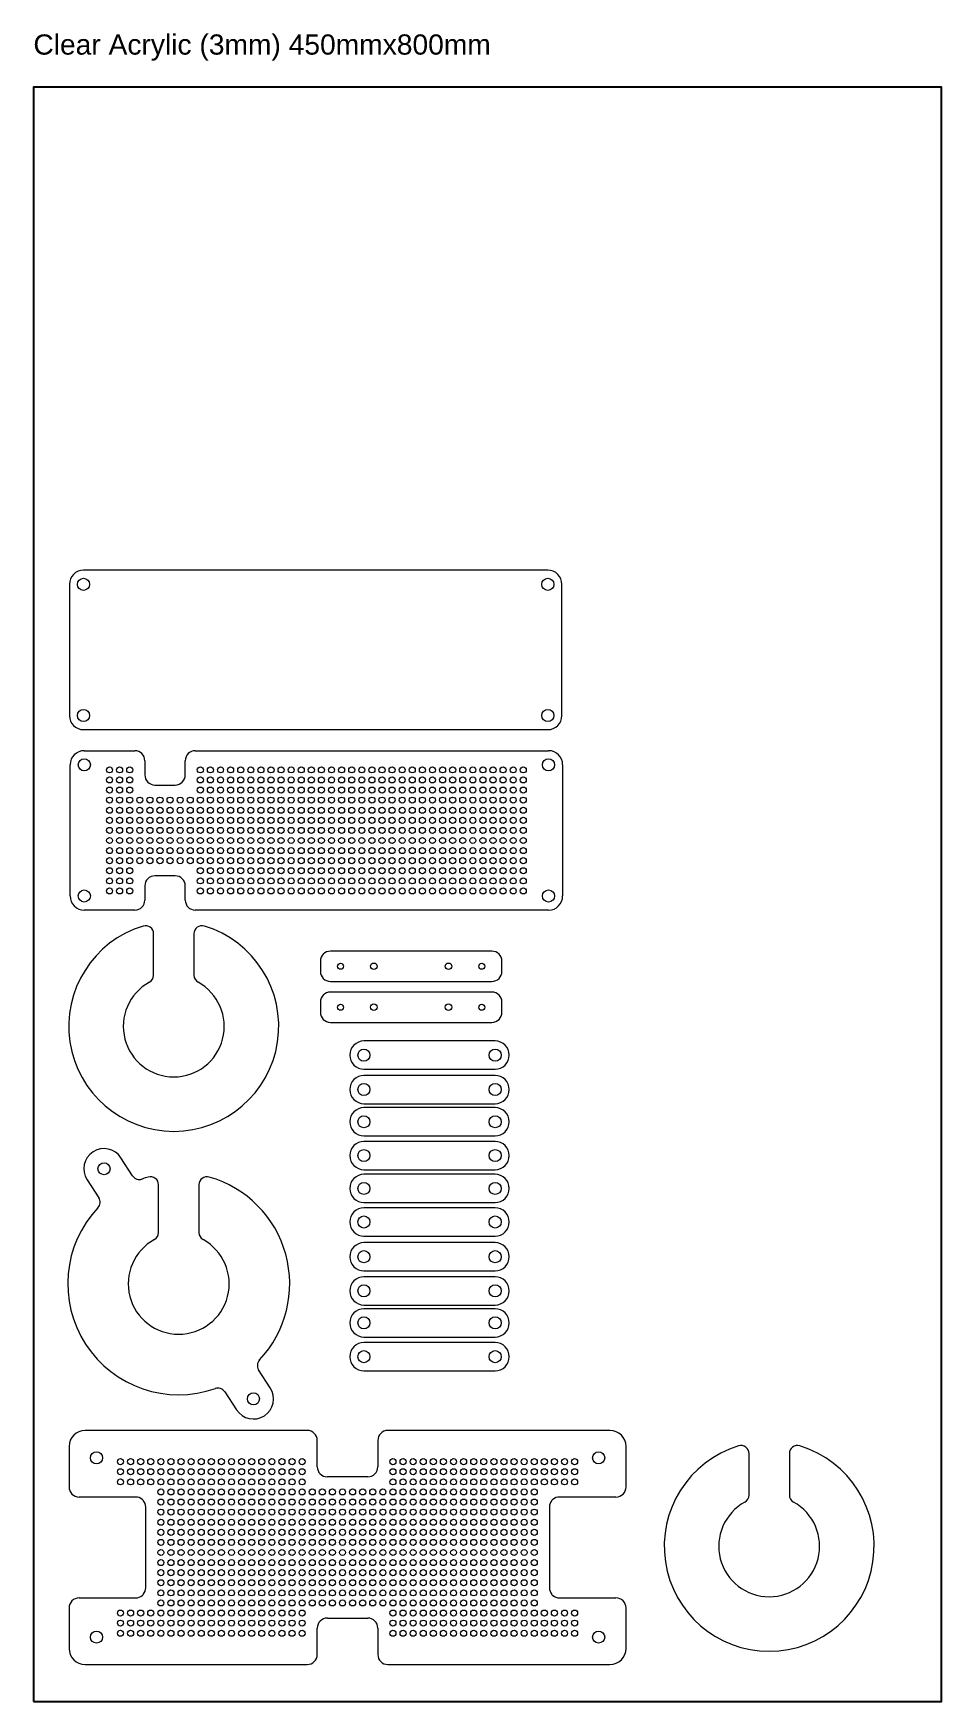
# Model space of a CAD drawing. Header units: millimetres. Extents: x 1 to 451, y 0 to 827.
import ezdxf

# ---------------------------------------------------------------- set-up
doc = ezdxf.new("R2010")
doc.units = ezdxf.units.MM
doc.layers.add('CUT', color=10, linetype='Continuous')
doc.layers.add('FRAME BORDER', color=3, linetype='Continuous')
doc.styles.get("Standard").update_dxf_attribs({"font": 'arial.ttf'})

msp = doc.modelspace()

# ---------------------------------------------------------------- linework, layer by layer
at = {"layer": 'CUT', "linetype": 'Continuous', "lineweight": 15}
for p, q in [((18.56, 554.06), (18.56, 489.06)), ((255.56, 561.06), (25.56, 561.06)), ((262.56, 489.06), (262.56, 554.06)), ((25.56, 482.06), (255.56, 482.06)), ((25.93, 471.63), (50.93, 471.63)), ((80.93, 471.63), (255.93, 471.63)), ((18.93, 399.63), (18.93, 464.63)), ((55.93, 466.63), (55.93, 459.63)), ((75.93, 459.63), (75.93, 466.63)), ((262.93, 464.63), (262.93, 399.63)), ((60.93, 454.63), (70.93, 454.63)), ((70.93, 409.63), (60.93, 409.63)), ((55.93, 404.63), (55.93, 397.63)), ((75.93, 397.63), (75.93, 404.63)), ((50.93, 392.63), (25.93, 392.63)), ((255.93, 392.63), (80.93, 392.63)), ((60.26, 360.39), (60.26, 380.91)), ((80.26, 380.91), (80.26, 360.39)), ((227.88, 372.31), (147.88, 372.31)), ((142.88, 367.31), (142.88, 362.31)), ((232.88, 362.31), (232.88, 367.31)), ((147.88, 357.31), (227.88, 357.31)), ((227.88, 352.02), (147.88, 352.02)), ((142.88, 347.02), (142.88, 342.02)), ((232.88, 342.02), (232.88, 347.02)), ((147.88, 337.02), (227.88, 337.02)), ((229.48, 327.8), (164.48, 327.8)), ((164.48, 313.8), (229.48, 313.8)), ((229.48, 310.72), (164.48, 310.72)), ((164.48, 296.72), (229.48, 296.72)), ((229.48, 294.78), (164.48, 294.78)), ((164.48, 280.78), (229.48, 280.78)), ((229.48, 277.99), (164.48, 277.99)), ((49.89, 261), (44.1, 269.93)), ((27.32, 259.04), (33.12, 250.11)), ((62.71, 232.88), (62.71, 256.52)), ((82.71, 256.52), (82.71, 232.88)), ((164.48, 263.99), (229.48, 263.99)), ((229.48, 261.74), (164.48, 261.74)), ((164.48, 247.74), (229.48, 247.74)), ((229.48, 245.1), (164.48, 245.1)), ((164.48, 231.1), (229.48, 231.1)), ((229.48, 227.89), (164.48, 227.89)), ((164.48, 213.89), (229.48, 213.89)), ((229.48, 210.96), (164.48, 210.96)), ((164.48, 196.96), (229.48, 196.96)), ((229.48, 195.11), (164.48, 195.11)), ((164.48, 181.11), (229.48, 181.11)), ((229.48, 178.36), (164.48, 178.36)), ((118.1, 155.93), (112.3, 164.85)), ((164.48, 164.36), (229.48, 164.36)), ((95.53, 153.96), (101.32, 145.04)), ((136.36, 134.83), (26.36, 134.83)), ((286.36, 134.83), (176.36, 134.83)), ((18.36, 126.83), (18.36, 106.83)), ((141.36, 116.83), (141.36, 129.83)), ((171.36, 129.83), (171.36, 116.83)), ((294.36, 106.83), (294.36, 126.83)), ((355.26, 102.82), (355.26, 123.33)), ((375.26, 123.33), (375.26, 102.82)), ((166.36, 111.83), (146.36, 111.83)), ((51.36, 101.83), (23.36, 101.83)), ((289.36, 101.83), (261.36, 101.83)), ((56.36, 56.83), (56.36, 96.83)), ((256.36, 96.83), (256.36, 56.83)), ((23.36, 51.83), (51.36, 51.83)), ((261.36, 51.83), (289.36, 51.83)), ((18.36, 46.83), (18.36, 26.83)), ((146.36, 41.83), (166.36, 41.83)), ((294.36, 26.83), (294.36, 46.83)), ((141.36, 23.83), (141.36, 36.83)), ((171.36, 36.83), (171.36, 23.83)), ((26.36, 18.83), (136.36, 18.83)), ((176.36, 18.83), (286.36, 18.83))]:
    msp.add_line(p, q, dxfattribs=at)
for centre, radius in [((25.56, 554.06), 3), ((255.56, 554.06), 3), ((25.56, 489.06), 3), ((255.56, 489.06), 3), ((25.93, 464.63), 3), ((38.43, 462.13), 1.5), ((43.43, 462.13), 1.5), ((48.43, 462.13), 1.5), ((83.43, 462.13), 1.5), ((88.43, 462.13), 1.5), ((93.43, 462.13), 1.5), ((98.43, 462.13), 1.5), ((103.43, 462.13), 1.5), ((108.43, 462.13), 1.5), ((113.43, 462.13), 1.5), ((118.43, 462.13), 1.5), ((123.43, 462.13), 1.5), ((128.43, 462.13), 1.5), ((133.43, 462.13), 1.5), ((138.43, 462.13), 1.5), ((143.43, 462.13), 1.5), ((148.43, 462.13), 1.5), ((153.43, 462.13), 1.5), ((158.43, 462.13), 1.5), ((163.43, 462.13), 1.5), ((168.43, 462.13), 1.5), ((173.43, 462.13), 1.5), ((178.43, 462.13), 1.5), ((183.43, 462.13), 1.5), ((188.43, 462.13), 1.5), ((193.43, 462.13), 1.5), ((198.43, 462.13), 1.5), ((203.43, 462.13), 1.5), ((208.43, 462.13), 1.5), ((213.43, 462.13), 1.5), ((218.43, 462.13), 1.5), ((223.43, 462.13), 1.5), ((228.43, 462.13), 1.5), ((233.43, 462.13), 1.5), ((238.43, 462.13), 1.5), ((243.43, 462.13), 1.5), ((255.93, 464.63), 3), ((38.43, 457.13), 1.5), ((43.43, 457.13), 1.5), ((48.43, 457.13), 1.5), ((83.43, 457.13), 1.5), ((88.43, 457.13), 1.5), ((93.43, 457.13), 1.5), ((98.43, 457.13), 1.5), ((103.43, 457.13), 1.5), ((108.43, 457.13), 1.5), ((113.43, 457.13), 1.5), ((118.43, 457.13), 1.5), ((123.43, 457.13), 1.5), ((128.43, 457.13), 1.5), ((133.43, 457.13), 1.5), ((138.43, 457.13), 1.5), ((143.43, 457.13), 1.5), ((148.43, 457.13), 1.5), ((153.43, 457.13), 1.5), ((158.43, 457.13), 1.5), ((163.43, 457.13), 1.5), ((168.43, 457.13), 1.5), ((173.43, 457.13), 1.5), ((178.43, 457.13), 1.5), ((183.43, 457.13), 1.5), ((188.43, 457.13), 1.5), ((193.43, 457.13), 1.5), ((198.43, 457.13), 1.5), ((203.43, 457.13), 1.5), ((208.43, 457.13), 1.5), ((213.43, 457.13), 1.5), ((218.43, 457.13), 1.5), ((223.43, 457.13), 1.5), ((228.43, 457.13), 1.5), ((233.43, 457.13), 1.5), ((238.43, 457.13), 1.5), ((243.43, 457.13), 1.5), ((38.43, 452.13), 1.5), ((38.43, 447.13), 1.5), ((43.43, 452.13), 1.5), ((43.43, 447.13), 1.5), ((48.43, 452.13), 1.5), ((48.43, 447.13), 1.5), ((53.43, 447.13), 1.5), ((58.43, 447.13), 1.5), ((63.43, 447.13), 1.5), ((68.43, 447.13), 1.5), ((73.43, 447.13), 1.5), ((78.43, 447.13), 1.5), ((83.43, 452.13), 1.5), ((83.43, 447.13), 1.5), ((88.43, 452.13), 1.5), ((88.43, 447.13), 1.5), ((93.43, 452.13), 1.5), ((93.43, 447.13), 1.5), ((98.43, 452.13), 1.5), ((98.43, 447.13), 1.5), ((103.43, 452.13), 1.5), ((103.43, 447.13), 1.5), ((108.43, 452.13), 1.5), ((108.43, 447.13), 1.5), ((113.43, 452.13), 1.5), ((113.43, 447.13), 1.5), ((118.43, 452.13), 1.5), ((118.43, 447.13), 1.5), ((123.43, 452.13), 1.5), ((123.43, 447.13), 1.5), ((128.43, 452.13), 1.5), ((128.43, 447.13), 1.5), ((133.43, 452.13), 1.5), ((133.43, 447.13), 1.5), ((138.43, 452.13), 1.5), ((138.43, 447.13), 1.5), ((143.43, 452.13), 1.5), ((143.43, 447.13), 1.5), ((148.43, 452.13), 1.5), ((148.43, 447.13), 1.5), ((153.43, 452.13), 1.5), ((153.43, 447.13), 1.5), ((158.43, 452.13), 1.5), ((158.43, 447.13), 1.5), ((163.43, 452.13), 1.5), ((163.43, 447.13), 1.5), ((168.43, 452.13), 1.5), ((168.43, 447.13), 1.5), ((173.43, 452.13), 1.5), ((173.43, 447.13), 1.5), ((178.43, 452.13), 1.5), ((178.43, 447.13), 1.5), ((183.43, 452.13), 1.5), ((183.43, 447.13), 1.5), ((188.43, 452.13), 1.5), ((188.43, 447.13), 1.5), ((193.43, 452.13), 1.5), ((193.43, 447.13), 1.5), ((198.43, 452.13), 1.5), ((198.43, 447.13), 1.5), ((203.43, 452.13), 1.5), ((203.43, 447.13), 1.5), ((208.43, 452.13), 1.5), ((208.43, 447.13), 1.5), ((213.43, 452.13), 1.5), ((213.43, 447.13), 1.5), ((218.43, 452.13), 1.5), ((218.43, 447.13), 1.5), ((223.43, 452.13), 1.5), ((223.43, 447.13), 1.5), ((228.43, 452.13), 1.5), ((228.43, 447.13), 1.5), ((233.43, 452.13), 1.5), ((233.43, 447.13), 1.5), ((238.43, 452.13), 1.5), ((238.43, 447.13), 1.5), ((243.43, 452.13), 1.5), ((243.43, 447.13), 1.5), ((38.43, 442.13), 1.5), ((38.43, 437.13), 1.5), ((43.43, 442.13), 1.5), ((43.43, 437.13), 1.5), ((48.43, 442.13), 1.5), ((48.43, 437.13), 1.5), ((53.43, 442.13), 1.5), ((53.43, 437.13), 1.5), ((58.43, 442.13), 1.5), ((58.43, 437.13), 1.5), ((63.43, 442.13), 1.5), ((63.43, 437.13), 1.5), ((68.43, 442.13), 1.5), ((68.43, 437.13), 1.5), ((73.43, 442.13), 1.5), ((73.43, 437.13), 1.5), ((78.43, 442.13), 1.5), ((78.43, 437.13), 1.5), ((83.43, 442.13), 1.5), ((83.43, 437.13), 1.5), ((88.43, 442.13), 1.5), ((88.43, 437.13), 1.5), ((93.43, 442.13), 1.5), ((93.43, 437.13), 1.5), ((98.43, 442.13), 1.5), ((98.43, 437.13), 1.5), ((103.43, 442.13), 1.5), ((103.43, 437.13), 1.5), ((108.43, 442.13), 1.5), ((108.43, 437.13), 1.5), ((113.43, 442.13), 1.5), ((113.43, 437.13), 1.5), ((118.43, 442.13), 1.5), ((118.43, 437.13), 1.5), ((123.43, 442.13), 1.5), ((123.43, 437.13), 1.5), ((128.43, 442.13), 1.5), ((128.43, 437.13), 1.5), ((133.43, 442.13), 1.5), ((133.43, 437.13), 1.5), ((138.43, 442.13), 1.5), ((138.43, 437.13), 1.5), ((143.43, 442.13), 1.5), ((143.43, 437.13), 1.5), ((148.43, 442.13), 1.5), ((148.43, 437.13), 1.5), ((153.43, 442.13), 1.5), ((153.43, 437.13), 1.5), ((158.43, 442.13), 1.5), ((158.43, 437.13), 1.5), ((163.43, 442.13), 1.5), ((163.43, 437.13), 1.5), ((168.43, 442.13), 1.5), ((168.43, 437.13), 1.5), ((173.43, 442.13), 1.5), ((173.43, 437.13), 1.5), ((178.43, 442.13), 1.5), ((178.43, 437.13), 1.5), ((183.43, 442.13), 1.5), ((183.43, 437.13), 1.5), ((188.43, 442.13), 1.5), ((188.43, 437.13), 1.5), ((193.43, 442.13), 1.5), ((193.43, 437.13), 1.5), ((198.43, 442.13), 1.5), ((198.43, 437.13), 1.5), ((203.43, 442.13), 1.5), ((203.43, 437.13), 1.5), ((208.43, 442.13), 1.5), ((208.43, 437.13), 1.5), ((213.43, 442.13), 1.5), ((213.43, 437.13), 1.5), ((218.43, 442.13), 1.5), ((218.43, 437.13), 1.5), ((223.43, 442.13), 1.5), ((223.43, 437.13), 1.5), ((228.43, 442.13), 1.5), ((228.43, 437.13), 1.5), ((233.43, 442.13), 1.5), ((233.43, 437.13), 1.5), ((238.43, 442.13), 1.5), ((238.43, 437.13), 1.5), ((243.43, 442.13), 1.5), ((243.43, 437.13), 1.5), ((38.43, 432.13), 1.5), ((43.43, 432.13), 1.5), ((48.43, 432.13), 1.5), ((53.43, 432.13), 1.5), ((58.43, 432.13), 1.5), ((63.43, 432.13), 1.5), ((68.43, 432.13), 1.5), ((73.43, 432.13), 1.5), ((78.43, 432.13), 1.5), ((83.43, 432.13), 1.5), ((88.43, 432.13), 1.5), ((93.43, 432.13), 1.5), ((98.43, 432.13), 1.5), ((103.43, 432.13), 1.5), ((108.43, 432.13), 1.5), ((113.43, 432.13), 1.5), ((118.43, 432.13), 1.5), ((123.43, 432.13), 1.5), ((128.43, 432.13), 1.5), ((133.43, 432.13), 1.5), ((138.43, 432.13), 1.5), ((143.43, 432.13), 1.5), ((148.43, 432.13), 1.5), ((153.43, 432.13), 1.5), ((158.43, 432.13), 1.5), ((163.43, 432.13), 1.5), ((168.43, 432.13), 1.5), ((173.43, 432.13), 1.5), ((178.43, 432.13), 1.5), ((183.43, 432.13), 1.5), ((188.43, 432.13), 1.5), ((193.43, 432.13), 1.5), ((198.43, 432.13), 1.5), ((203.43, 432.13), 1.5), ((208.43, 432.13), 1.5), ((213.43, 432.13), 1.5), ((218.43, 432.13), 1.5), ((223.43, 432.13), 1.5), ((228.43, 432.13), 1.5), ((233.43, 432.13), 1.5), ((238.43, 432.13), 1.5), ((243.43, 432.13), 1.5), ((38.43, 427.13), 1.5), ((38.43, 422.13), 1.5), ((43.43, 427.13), 1.5), ((43.43, 422.13), 1.5), ((48.43, 427.13), 1.5), ((48.43, 422.13), 1.5), ((53.43, 427.13), 1.5), ((53.43, 422.13), 1.5), ((58.43, 427.13), 1.5), ((58.43, 422.13), 1.5), ((63.43, 427.13), 1.5), ((63.43, 422.13), 1.5), ((68.43, 427.13), 1.5), ((68.43, 422.13), 1.5), ((73.43, 427.13), 1.5), ((73.43, 422.13), 1.5), ((78.43, 427.13), 1.5), ((78.43, 422.13), 1.5), ((83.43, 427.13), 1.5), ((83.43, 422.13), 1.5), ((88.43, 427.13), 1.5), ((88.43, 422.13), 1.5), ((93.43, 427.13), 1.5), ((93.43, 422.13), 1.5), ((98.43, 427.13), 1.5), ((98.43, 422.13), 1.5), ((103.43, 427.13), 1.5), ((103.43, 422.13), 1.5), ((108.43, 427.13), 1.5), ((108.43, 422.13), 1.5), ((113.43, 427.13), 1.5), ((113.43, 422.13), 1.5), ((118.43, 427.13), 1.5), ((118.43, 422.13), 1.5), ((123.43, 427.13), 1.5), ((123.43, 422.13), 1.5), ((128.43, 427.13), 1.5), ((128.43, 422.13), 1.5), ((133.43, 427.13), 1.5), ((133.43, 422.13), 1.5), ((138.43, 427.13), 1.5), ((138.43, 422.13), 1.5), ((143.43, 427.13), 1.5), ((143.43, 422.13), 1.5), ((148.43, 427.13), 1.5), ((148.43, 422.13), 1.5), ((153.43, 427.13), 1.5), ((153.43, 422.13), 1.5), ((158.43, 427.13), 1.5), ((158.43, 422.13), 1.5), ((163.43, 427.13), 1.5), ((163.43, 422.13), 1.5), ((168.43, 427.13), 1.5), ((168.43, 422.13), 1.5), ((173.43, 427.13), 1.5), ((173.43, 422.13), 1.5), ((178.43, 427.13), 1.5), ((178.43, 422.13), 1.5), ((183.43, 427.13), 1.5), ((183.43, 422.13), 1.5), ((188.43, 427.13), 1.5), ((188.43, 422.13), 1.5), ((193.43, 427.13), 1.5), ((193.43, 422.13), 1.5), ((198.43, 427.13), 1.5), ((198.43, 422.13), 1.5), ((203.43, 427.13), 1.5), ((203.43, 422.13), 1.5), ((208.43, 427.13), 1.5), ((208.43, 422.13), 1.5), ((213.43, 427.13), 1.5), ((213.43, 422.13), 1.5), ((218.43, 427.13), 1.5), ((218.43, 422.13), 1.5), ((223.43, 427.13), 1.5), ((223.43, 422.13), 1.5), ((228.43, 427.13), 1.5), ((228.43, 422.13), 1.5), ((233.43, 427.13), 1.5), ((233.43, 422.13), 1.5), ((238.43, 427.13), 1.5), ((238.43, 422.13), 1.5), ((243.43, 427.13), 1.5), ((243.43, 422.13), 1.5), ((38.43, 417.13), 1.5), ((38.43, 412.13), 1.5), ((43.43, 417.13), 1.5), ((43.43, 412.13), 1.5), ((48.43, 417.13), 1.5), ((48.43, 412.13), 1.5), ((53.43, 417.13), 1.5), ((58.43, 417.13), 1.5), ((63.43, 417.13), 1.5), ((68.43, 417.13), 1.5), ((73.43, 417.13), 1.5), ((78.43, 417.13), 1.5), ((83.43, 417.13), 1.5), ((83.43, 412.13), 1.5), ((88.43, 417.13), 1.5), ((88.43, 412.13), 1.5), ((93.43, 417.13), 1.5), ((93.43, 412.13), 1.5), ((98.43, 417.13), 1.5), ((98.43, 412.13), 1.5), ((103.43, 417.13), 1.5), ((103.43, 412.13), 1.5), ((108.43, 417.13), 1.5), ((108.43, 412.13), 1.5), ((113.43, 417.13), 1.5), ((113.43, 412.13), 1.5), ((118.43, 417.13), 1.5), ((118.43, 412.13), 1.5), ((123.43, 417.13), 1.5), ((123.43, 412.13), 1.5), ((128.43, 417.13), 1.5), ((128.43, 412.13), 1.5), ((133.43, 417.13), 1.5), ((133.43, 412.13), 1.5), ((138.43, 417.13), 1.5), ((138.43, 412.13), 1.5), ((143.43, 417.13), 1.5), ((143.43, 412.13), 1.5), ((148.43, 417.13), 1.5), ((148.43, 412.13), 1.5), ((153.43, 417.13), 1.5), ((153.43, 412.13), 1.5), ((158.43, 417.13), 1.5), ((158.43, 412.13), 1.5), ((163.43, 417.13), 1.5), ((163.43, 412.13), 1.5), ((168.43, 417.13), 1.5), ((168.43, 412.13), 1.5), ((173.43, 417.13), 1.5), ((173.43, 412.13), 1.5), ((178.43, 417.13), 1.5), ((178.43, 412.13), 1.5), ((183.43, 417.13), 1.5), ((183.43, 412.13), 1.5), ((188.43, 417.13), 1.5), ((188.43, 412.13), 1.5), ((193.43, 417.13), 1.5), ((193.43, 412.13), 1.5), ((198.43, 417.13), 1.5), ((198.43, 412.13), 1.5), ((203.43, 417.13), 1.5), ((203.43, 412.13), 1.5), ((208.43, 417.13), 1.5), ((208.43, 412.13), 1.5), ((213.43, 417.13), 1.5), ((213.43, 412.13), 1.5), ((218.43, 417.13), 1.5), ((218.43, 412.13), 1.5), ((223.43, 417.13), 1.5), ((223.43, 412.13), 1.5), ((228.43, 417.13), 1.5), ((228.43, 412.13), 1.5), ((233.43, 417.13), 1.5), ((233.43, 412.13), 1.5), ((238.43, 417.13), 1.5), ((238.43, 412.13), 1.5), ((243.43, 417.13), 1.5), ((243.43, 412.13), 1.5), ((38.43, 407.13), 1.5), ((43.43, 407.13), 1.5), ((48.43, 407.13), 1.5), ((83.43, 407.13), 1.5), ((88.43, 407.13), 1.5), ((93.43, 407.13), 1.5), ((98.43, 407.13), 1.5), ((103.43, 407.13), 1.5), ((108.43, 407.13), 1.5), ((113.43, 407.13), 1.5), ((118.43, 407.13), 1.5), ((123.43, 407.13), 1.5), ((128.43, 407.13), 1.5), ((133.43, 407.13), 1.5), ((138.43, 407.13), 1.5), ((143.43, 407.13), 1.5), ((148.43, 407.13), 1.5), ((153.43, 407.13), 1.5), ((158.43, 407.13), 1.5), ((163.43, 407.13), 1.5), ((168.43, 407.13), 1.5), ((173.43, 407.13), 1.5), ((178.43, 407.13), 1.5), ((183.43, 407.13), 1.5), ((188.43, 407.13), 1.5), ((193.43, 407.13), 1.5), ((198.43, 407.13), 1.5), ((203.43, 407.13), 1.5), ((208.43, 407.13), 1.5), ((213.43, 407.13), 1.5), ((218.43, 407.13), 1.5), ((223.43, 407.13), 1.5), ((228.43, 407.13), 1.5), ((233.43, 407.13), 1.5), ((238.43, 407.13), 1.5), ((243.43, 407.13), 1.5), ((25.93, 399.63), 3), ((38.43, 402.13), 1.5), ((43.43, 402.13), 1.5), ((48.43, 402.13), 1.5), ((83.43, 402.13), 1.5), ((88.43, 402.13), 1.5), ((93.43, 402.13), 1.5), ((98.43, 402.13), 1.5), ((103.43, 402.13), 1.5), ((108.43, 402.13), 1.5), ((113.43, 402.13), 1.5), ((118.43, 402.13), 1.5), ((123.43, 402.13), 1.5), ((128.43, 402.13), 1.5), ((133.43, 402.13), 1.5), ((138.43, 402.13), 1.5), ((143.43, 402.13), 1.5), ((148.43, 402.13), 1.5), ((153.43, 402.13), 1.5), ((158.43, 402.13), 1.5), ((163.43, 402.13), 1.5), ((168.43, 402.13), 1.5), ((173.43, 402.13), 1.5), ((178.43, 402.13), 1.5), ((183.43, 402.13), 1.5), ((188.43, 402.13), 1.5), ((193.43, 402.13), 1.5), ((198.43, 402.13), 1.5), ((203.43, 402.13), 1.5), ((208.43, 402.13), 1.5), ((213.43, 402.13), 1.5), ((218.43, 402.13), 1.5), ((223.43, 402.13), 1.5), ((228.43, 402.13), 1.5), ((233.43, 402.13), 1.5), ((238.43, 402.13), 1.5), ((243.43, 402.13), 1.5), ((255.93, 399.63), 3), ((152.88, 364.81), 1.5), ((169.38, 364.81), 1.6), ((206.38, 364.81), 1.6), ((222.88, 364.81), 1.5), ((152.88, 344.52), 1.5), ((169.38, 344.52), 1.6), ((206.38, 344.52), 1.6), ((222.88, 344.52), 1.5), ((164.48, 320.8), 3), ((229.48, 320.8), 3), ((164.48, 303.72), 3), ((229.48, 303.72), 3), ((164.48, 287.78), 3), ((229.48, 287.78), 3), ((164.48, 270.99), 3), ((229.48, 270.99), 3), ((35.71, 264.48), 3), ((164.48, 254.74), 3), ((229.48, 254.74), 3), ((164.48, 238.1), 3), ((229.48, 238.1), 3), ((164.48, 220.89), 3), ((229.48, 220.89), 3), ((164.48, 203.96), 3), ((229.48, 203.96), 3), ((164.48, 188.11), 3), ((229.48, 188.11), 3), ((164.48, 171.36), 3), ((229.48, 171.36), 3), ((109.71, 150.48), 3), ((31.96, 121.23), 3), ((280.76, 121.23), 3), ((43.86, 119.33), 1.5), ((43.86, 114.33), 1.5), ((48.86, 119.33), 1.5), ((48.86, 114.33), 1.5), ((53.86, 119.33), 1.5), ((53.86, 114.33), 1.5), ((58.86, 119.33), 1.5), ((58.86, 114.33), 1.5), ((63.86, 119.33), 1.5), ((63.86, 114.33), 1.5), ((68.86, 119.33), 1.5), ((68.86, 114.33), 1.5), ((73.86, 119.33), 1.5), ((73.86, 114.33), 1.5), ((78.86, 119.33), 1.5), ((78.86, 114.33), 1.5), ((83.86, 119.33), 1.5), ((83.86, 114.33), 1.5), ((88.86, 119.33), 1.5), ((88.86, 114.33), 1.5), ((93.86, 119.33), 1.5), ((93.86, 114.33), 1.5), ((98.86, 119.33), 1.5), ((98.86, 114.33), 1.5), ((103.86, 119.33), 1.5), ((103.86, 114.33), 1.5), ((108.86, 119.33), 1.5), ((108.86, 114.33), 1.5), ((113.86, 119.33), 1.5), ((113.86, 114.33), 1.5), ((118.86, 119.33), 1.5), ((118.86, 114.33), 1.5), ((123.86, 119.33), 1.5), ((123.86, 114.33), 1.5), ((128.86, 119.33), 1.5), ((128.86, 114.33), 1.5), ((133.86, 119.33), 1.5), ((133.86, 114.33), 1.5), ((178.86, 119.33), 1.5), ((178.86, 114.33), 1.5), ((183.86, 119.33), 1.5), ((183.86, 114.33), 1.5), ((188.86, 119.33), 1.5), ((188.86, 114.33), 1.5), ((193.86, 119.33), 1.5), ((193.86, 114.33), 1.5), ((198.86, 119.33), 1.5), ((198.86, 114.33), 1.5), ((203.86, 119.33), 1.5), ((203.86, 114.33), 1.5), ((208.86, 119.33), 1.5), ((208.86, 114.33), 1.5), ((213.86, 119.33), 1.5), ((213.86, 114.33), 1.5), ((218.86, 119.33), 1.5), ((218.86, 114.33), 1.5), ((223.86, 119.33), 1.5), ((223.86, 114.33), 1.5), ((228.86, 119.33), 1.5), ((228.86, 114.33), 1.5), ((233.86, 119.33), 1.5), ((233.86, 114.33), 1.5), ((238.86, 119.33), 1.5), ((238.86, 114.33), 1.5), ((243.86, 119.33), 1.5), ((243.86, 114.33), 1.5), ((248.86, 119.33), 1.5), ((248.86, 114.33), 1.5), ((253.86, 119.33), 1.5), ((253.86, 114.33), 1.5), ((258.86, 119.33), 1.5), ((258.86, 114.33), 1.5), ((263.86, 119.33), 1.5), ((263.86, 114.33), 1.5), ((268.86, 119.33), 1.5), ((268.86, 114.33), 1.5), ((43.86, 109.33), 1.5), ((48.86, 109.33), 1.5), ((53.86, 109.33), 1.5), ((58.86, 109.33), 1.5), ((63.86, 109.33), 1.5), ((68.86, 109.33), 1.5), ((73.86, 109.33), 1.5), ((78.86, 109.33), 1.5), ((83.86, 109.33), 1.5), ((88.86, 109.33), 1.5), ((93.86, 109.33), 1.5), ((98.86, 109.33), 1.5), ((103.86, 109.33), 1.5), ((108.86, 109.33), 1.5), ((113.86, 109.33), 1.5), ((118.86, 109.33), 1.5), ((123.86, 109.33), 1.5), ((128.86, 109.33), 1.5), ((133.86, 109.33), 1.5), ((178.86, 109.33), 1.5), ((183.86, 109.33), 1.5), ((188.86, 109.33), 1.5), ((193.86, 109.33), 1.5), ((198.86, 109.33), 1.5), ((203.86, 109.33), 1.5), ((208.86, 109.33), 1.5), ((213.86, 109.33), 1.5), ((218.86, 109.33), 1.5), ((223.86, 109.33), 1.5), ((228.86, 109.33), 1.5), ((233.86, 109.33), 1.5), ((238.86, 109.33), 1.5), ((243.86, 109.33), 1.5), ((248.86, 109.33), 1.5), ((253.86, 109.33), 1.5), ((258.86, 109.33), 1.5), ((263.86, 109.33), 1.5), ((268.86, 109.33), 1.5), ((63.86, 104.33), 1.5), ((63.86, 99.33), 1.5), ((68.86, 104.33), 1.5), ((68.86, 99.33), 1.5), ((73.86, 104.33), 1.5), ((73.86, 99.33), 1.5), ((78.86, 104.33), 1.5), ((78.86, 99.33), 1.5), ((83.86, 104.33), 1.5), ((83.86, 99.33), 1.5), ((88.86, 104.33), 1.5), ((88.86, 99.33), 1.5), ((93.86, 104.33), 1.5), ((93.86, 99.33), 1.5), ((98.86, 104.33), 1.5), ((98.86, 99.33), 1.5), ((103.86, 104.33), 1.5), ((103.86, 99.33), 1.5), ((108.86, 104.33), 1.5), ((108.86, 99.33), 1.5), ((113.86, 104.33), 1.5), ((113.86, 99.33), 1.5), ((118.86, 104.33), 1.5), ((118.86, 99.33), 1.5), ((123.86, 104.33), 1.5), ((123.86, 99.33), 1.5), ((128.86, 104.33), 1.5), ((128.86, 99.33), 1.5), ((133.86, 104.33), 1.5), ((133.86, 99.33), 1.5), ((138.86, 104.33), 1.5), ((138.86, 99.33), 1.5), ((143.86, 104.33), 1.5), ((143.86, 99.33), 1.5), ((148.86, 104.33), 1.5), ((148.86, 99.33), 1.5), ((153.86, 104.33), 1.5), ((153.86, 99.33), 1.5), ((158.86, 104.33), 1.5), ((158.86, 99.33), 1.5), ((163.86, 104.33), 1.5), ((163.86, 99.33), 1.5), ((168.86, 104.33), 1.5), ((168.86, 99.33), 1.5), ((173.86, 104.33), 1.5), ((173.86, 99.33), 1.5), ((178.86, 104.33), 1.5), ((178.86, 99.33), 1.5), ((183.86, 104.33), 1.5), ((183.86, 99.33), 1.5), ((188.86, 104.33), 1.5), ((188.86, 99.33), 1.5), ((193.86, 104.33), 1.5), ((193.86, 99.33), 1.5), ((198.86, 104.33), 1.5), ((198.86, 99.33), 1.5), ((203.86, 104.33), 1.5), ((203.86, 99.33), 1.5), ((208.86, 104.33), 1.5), ((208.86, 99.33), 1.5), ((213.86, 104.33), 1.5), ((213.86, 99.33), 1.5), ((218.86, 104.33), 1.5), ((218.86, 99.33), 1.5), ((223.86, 104.33), 1.5), ((223.86, 99.33), 1.5), ((228.86, 104.33), 1.5), ((228.86, 99.33), 1.5), ((233.86, 104.33), 1.5), ((233.86, 99.33), 1.5), ((238.86, 104.33), 1.5), ((238.86, 99.33), 1.5), ((243.86, 104.33), 1.5), ((243.86, 99.33), 1.5), ((248.86, 104.33), 1.5), ((248.86, 99.33), 1.5), ((63.86, 94.33), 1.5), ((68.86, 94.33), 1.5), ((73.86, 94.33), 1.5), ((78.86, 94.33), 1.5), ((83.86, 94.33), 1.5), ((88.86, 94.33), 1.5), ((93.86, 94.33), 1.5), ((98.86, 94.33), 1.5), ((103.86, 94.33), 1.5), ((108.86, 94.33), 1.5), ((113.86, 94.33), 1.5), ((118.86, 94.33), 1.5), ((123.86, 94.33), 1.5), ((128.86, 94.33), 1.5), ((133.86, 94.33), 1.5), ((138.86, 94.33), 1.5), ((143.86, 94.33), 1.5), ((148.86, 94.33), 1.5), ((153.86, 94.33), 1.5), ((158.86, 94.33), 1.5), ((163.86, 94.33), 1.5), ((168.86, 94.33), 1.5), ((173.86, 94.33), 1.5), ((178.86, 94.33), 1.5), ((183.86, 94.33), 1.5), ((188.86, 94.33), 1.5), ((193.86, 94.33), 1.5), ((198.86, 94.33), 1.5), ((203.86, 94.33), 1.5), ((208.86, 94.33), 1.5), ((213.86, 94.33), 1.5), ((218.86, 94.33), 1.5), ((223.86, 94.33), 1.5), ((228.86, 94.33), 1.5), ((233.86, 94.33), 1.5), ((238.86, 94.33), 1.5), ((243.86, 94.33), 1.5), ((248.86, 94.33), 1.5), ((63.86, 89.33), 1.5), ((63.86, 84.33), 1.5), ((68.86, 89.33), 1.5), ((68.86, 84.33), 1.5), ((73.86, 89.33), 1.5), ((73.86, 84.33), 1.5), ((78.86, 89.33), 1.5), ((78.86, 84.33), 1.5), ((83.86, 89.33), 1.5), ((83.86, 84.33), 1.5), ((88.86, 89.33), 1.5), ((88.86, 84.33), 1.5), ((93.86, 89.33), 1.5), ((93.86, 84.33), 1.5), ((98.86, 89.33), 1.5), ((98.86, 84.33), 1.5), ((103.86, 89.33), 1.5), ((103.86, 84.33), 1.5), ((108.86, 89.33), 1.5), ((108.86, 84.33), 1.5), ((113.86, 89.33), 1.5), ((113.86, 84.33), 1.5), ((118.86, 89.33), 1.5), ((118.86, 84.33), 1.5), ((123.86, 89.33), 1.5), ((123.86, 84.33), 1.5), ((128.86, 89.33), 1.5), ((128.86, 84.33), 1.5), ((133.86, 89.33), 1.5), ((133.86, 84.33), 1.5), ((138.86, 89.33), 1.5), ((138.86, 84.33), 1.5), ((143.86, 89.33), 1.5), ((143.86, 84.33), 1.5), ((148.86, 89.33), 1.5), ((148.86, 84.33), 1.5), ((153.86, 89.33), 1.5), ((153.86, 84.33), 1.5), ((158.86, 89.33), 1.5), ((158.86, 84.33), 1.5), ((163.86, 89.33), 1.5), ((163.86, 84.33), 1.5), ((168.86, 89.33), 1.5), ((168.86, 84.33), 1.5), ((173.86, 89.33), 1.5), ((173.86, 84.33), 1.5), ((178.86, 89.33), 1.5), ((178.86, 84.33), 1.5), ((183.86, 89.33), 1.5), ((183.86, 84.33), 1.5), ((188.86, 89.33), 1.5), ((188.86, 84.33), 1.5), ((193.86, 89.33), 1.5), ((193.86, 84.33), 1.5), ((198.86, 89.33), 1.5), ((198.86, 84.33), 1.5), ((203.86, 89.33), 1.5), ((203.86, 84.33), 1.5), ((208.86, 89.33), 1.5), ((208.86, 84.33), 1.5), ((213.86, 89.33), 1.5), ((213.86, 84.33), 1.5), ((218.86, 89.33), 1.5), ((218.86, 84.33), 1.5), ((223.86, 89.33), 1.5), ((223.86, 84.33), 1.5), ((228.86, 89.33), 1.5), ((228.86, 84.33), 1.5), ((233.86, 89.33), 1.5), ((233.86, 84.33), 1.5), ((238.86, 89.33), 1.5), ((238.86, 84.33), 1.5), ((243.86, 89.33), 1.5), ((243.86, 84.33), 1.5), ((248.86, 89.33), 1.5), ((248.86, 84.33), 1.5), ((63.86, 79.33), 1.5), ((63.86, 74.33), 1.5), ((68.86, 79.33), 1.5), ((68.86, 74.33), 1.5), ((73.86, 79.33), 1.5), ((73.86, 74.33), 1.5), ((78.86, 79.33), 1.5), ((78.86, 74.33), 1.5), ((83.86, 79.33), 1.5), ((83.86, 74.33), 1.5), ((88.86, 79.33), 1.5), ((88.86, 74.33), 1.5), ((93.86, 79.33), 1.5), ((93.86, 74.33), 1.5), ((98.86, 79.33), 1.5), ((98.86, 74.33), 1.5), ((103.86, 79.33), 1.5), ((103.86, 74.33), 1.5), ((108.86, 79.33), 1.5), ((108.86, 74.33), 1.5), ((113.86, 79.33), 1.5), ((113.86, 74.33), 1.5), ((118.86, 79.33), 1.5), ((118.86, 74.33), 1.5), ((123.86, 79.33), 1.5), ((123.86, 74.33), 1.5), ((128.86, 79.33), 1.5), ((128.86, 74.33), 1.5), ((133.86, 79.33), 1.5), ((133.86, 74.33), 1.5), ((138.86, 79.33), 1.5), ((138.86, 74.33), 1.5), ((143.86, 79.33), 1.5), ((143.86, 74.33), 1.5), ((148.86, 79.33), 1.5), ((148.86, 74.33), 1.5), ((153.86, 79.33), 1.5), ((153.86, 74.33), 1.5), ((158.86, 79.33), 1.5), ((158.86, 74.33), 1.5), ((163.86, 79.33), 1.5), ((163.86, 74.33), 1.5), ((168.86, 79.33), 1.5), ((168.86, 74.33), 1.5), ((173.86, 79.33), 1.5), ((173.86, 74.33), 1.5), ((178.86, 79.33), 1.5), ((178.86, 74.33), 1.5), ((183.86, 79.33), 1.5), ((183.86, 74.33), 1.5), ((188.86, 79.33), 1.5), ((188.86, 74.33), 1.5), ((193.86, 79.33), 1.5), ((193.86, 74.33), 1.5), ((198.86, 79.33), 1.5), ((198.86, 74.33), 1.5), ((203.86, 79.33), 1.5), ((203.86, 74.33), 1.5), ((208.86, 79.33), 1.5), ((208.86, 74.33), 1.5), ((213.86, 79.33), 1.5), ((213.86, 74.33), 1.5), ((218.86, 79.33), 1.5), ((218.86, 74.33), 1.5), ((223.86, 79.33), 1.5), ((223.86, 74.33), 1.5), ((228.86, 79.33), 1.5), ((228.86, 74.33), 1.5), ((233.86, 79.33), 1.5), ((233.86, 74.33), 1.5), ((238.86, 79.33), 1.5), ((238.86, 74.33), 1.5), ((243.86, 79.33), 1.5), ((243.86, 74.33), 1.5), ((248.86, 79.33), 1.5), ((248.86, 74.33), 1.5), ((63.86, 69.33), 1.5), ((68.86, 69.33), 1.5), ((73.86, 69.33), 1.5), ((78.86, 69.33), 1.5), ((83.86, 69.33), 1.5), ((88.86, 69.33), 1.5), ((93.86, 69.33), 1.5), ((98.86, 69.33), 1.5), ((103.86, 69.33), 1.5), ((108.86, 69.33), 1.5), ((113.86, 69.33), 1.5), ((118.86, 69.33), 1.5), ((123.86, 69.33), 1.5), ((128.86, 69.33), 1.5), ((133.86, 69.33), 1.5), ((138.86, 69.33), 1.5), ((143.86, 69.33), 1.5), ((148.86, 69.33), 1.5), ((153.86, 69.33), 1.5), ((158.86, 69.33), 1.5), ((163.86, 69.33), 1.5), ((168.86, 69.33), 1.5), ((173.86, 69.33), 1.5), ((178.86, 69.33), 1.5), ((183.86, 69.33), 1.5), ((188.86, 69.33), 1.5), ((193.86, 69.33), 1.5), ((198.86, 69.33), 1.5), ((203.86, 69.33), 1.5), ((208.86, 69.33), 1.5), ((213.86, 69.33), 1.5), ((218.86, 69.33), 1.5), ((223.86, 69.33), 1.5), ((228.86, 69.33), 1.5), ((233.86, 69.33), 1.5), ((238.86, 69.33), 1.5), ((243.86, 69.33), 1.5), ((248.86, 69.33), 1.5), ((63.86, 64.33), 1.5), ((63.86, 59.33), 1.5), ((68.86, 64.33), 1.5), ((68.86, 59.33), 1.5), ((73.86, 64.33), 1.5), ((73.86, 59.33), 1.5), ((78.86, 64.33), 1.5), ((78.86, 59.33), 1.5), ((83.86, 64.33), 1.5), ((83.86, 59.33), 1.5), ((88.86, 64.33), 1.5), ((88.86, 59.33), 1.5), ((93.86, 64.33), 1.5), ((93.86, 59.33), 1.5), ((98.86, 64.33), 1.5), ((98.86, 59.33), 1.5), ((103.86, 64.33), 1.5), ((103.86, 59.33), 1.5), ((108.86, 64.33), 1.5), ((108.86, 59.33), 1.5), ((113.86, 64.33), 1.5), ((113.86, 59.33), 1.5), ((118.86, 64.33), 1.5), ((118.86, 59.33), 1.5), ((123.86, 64.33), 1.5), ((123.86, 59.33), 1.5), ((128.86, 64.33), 1.5), ((128.86, 59.33), 1.5), ((133.86, 64.33), 1.5), ((133.86, 59.33), 1.5), ((138.86, 64.33), 1.5), ((138.86, 59.33), 1.5), ((143.86, 64.33), 1.5), ((143.86, 59.33), 1.5), ((148.86, 64.33), 1.5), ((148.86, 59.33), 1.5), ((153.86, 64.33), 1.5), ((153.86, 59.33), 1.5), ((158.86, 64.33), 1.5), ((158.86, 59.33), 1.5), ((163.86, 64.33), 1.5), ((163.86, 59.33), 1.5), ((168.86, 64.33), 1.5), ((168.86, 59.33), 1.5), ((173.86, 64.33), 1.5), ((173.86, 59.33), 1.5), ((178.86, 64.33), 1.5), ((178.86, 59.33), 1.5), ((183.86, 64.33), 1.5), ((183.86, 59.33), 1.5), ((188.86, 64.33), 1.5), ((188.86, 59.33), 1.5), ((193.86, 64.33), 1.5), ((193.86, 59.33), 1.5), ((198.86, 64.33), 1.5), ((198.86, 59.33), 1.5), ((203.86, 64.33), 1.5), ((203.86, 59.33), 1.5), ((208.86, 64.33), 1.5), ((208.86, 59.33), 1.5), ((213.86, 64.33), 1.5), ((213.86, 59.33), 1.5), ((218.86, 64.33), 1.5), ((218.86, 59.33), 1.5), ((223.86, 64.33), 1.5), ((223.86, 59.33), 1.5), ((228.86, 64.33), 1.5), ((228.86, 59.33), 1.5), ((233.86, 64.33), 1.5), ((233.86, 59.33), 1.5), ((238.86, 64.33), 1.5), ((238.86, 59.33), 1.5), ((243.86, 64.33), 1.5), ((243.86, 59.33), 1.5), ((248.86, 64.33), 1.5), ((248.86, 59.33), 1.5), ((63.86, 54.33), 1.5), ((63.86, 49.33), 1.5), ((68.86, 54.33), 1.5), ((68.86, 49.33), 1.5), ((73.86, 54.33), 1.5), ((73.86, 49.33), 1.5), ((78.86, 54.33), 1.5), ((78.86, 49.33), 1.5), ((83.86, 54.33), 1.5), ((83.86, 49.33), 1.5), ((88.86, 54.33), 1.5), ((88.86, 49.33), 1.5), ((93.86, 54.33), 1.5), ((93.86, 49.33), 1.5), ((98.86, 54.33), 1.5), ((98.86, 49.33), 1.5), ((103.86, 54.33), 1.5), ((103.86, 49.33), 1.5), ((108.86, 54.33), 1.5), ((108.86, 49.33), 1.5), ((113.86, 54.33), 1.5), ((113.86, 49.33), 1.5), ((118.86, 54.33), 1.5), ((118.86, 49.33), 1.5), ((123.86, 54.33), 1.5), ((123.86, 49.33), 1.5), ((128.86, 54.33), 1.5), ((128.86, 49.33), 1.5), ((133.86, 54.33), 1.5), ((133.86, 49.33), 1.5), ((138.86, 54.33), 1.5), ((138.86, 49.33), 1.5), ((143.86, 54.33), 1.5), ((143.86, 49.33), 1.5), ((148.86, 54.33), 1.5), ((148.86, 49.33), 1.5), ((153.86, 54.33), 1.5), ((153.86, 49.33), 1.5), ((158.86, 54.33), 1.5), ((158.86, 49.33), 1.5), ((163.86, 54.33), 1.5), ((163.86, 49.33), 1.5), ((168.86, 54.33), 1.5), ((168.86, 49.33), 1.5), ((173.86, 54.33), 1.5), ((173.86, 49.33), 1.5), ((178.86, 54.33), 1.5), ((178.86, 49.33), 1.5), ((183.86, 54.33), 1.5), ((183.86, 49.33), 1.5), ((188.86, 54.33), 1.5), ((188.86, 49.33), 1.5), ((193.86, 54.33), 1.5), ((193.86, 49.33), 1.5), ((198.86, 54.33), 1.5), ((198.86, 49.33), 1.5), ((203.86, 54.33), 1.5), ((203.86, 49.33), 1.5), ((208.86, 54.33), 1.5), ((208.86, 49.33), 1.5), ((213.86, 54.33), 1.5), ((213.86, 49.33), 1.5), ((218.86, 54.33), 1.5), ((218.86, 49.33), 1.5), ((223.86, 54.33), 1.5), ((223.86, 49.33), 1.5), ((228.86, 54.33), 1.5), ((228.86, 49.33), 1.5), ((233.86, 54.33), 1.5), ((233.86, 49.33), 1.5), ((238.86, 54.33), 1.5), ((238.86, 49.33), 1.5), ((243.86, 54.33), 1.5), ((243.86, 49.33), 1.5), ((248.86, 54.33), 1.5), ((248.86, 49.33), 1.5), ((43.86, 44.33), 1.5), ((48.86, 44.33), 1.5), ((53.86, 44.33), 1.5), ((58.86, 44.33), 1.5), ((63.86, 44.33), 1.5), ((68.86, 44.33), 1.5), ((73.86, 44.33), 1.5), ((78.86, 44.33), 1.5), ((83.86, 44.33), 1.5), ((88.86, 44.33), 1.5), ((93.86, 44.33), 1.5), ((98.86, 44.33), 1.5), ((103.86, 44.33), 1.5), ((108.86, 44.33), 1.5), ((113.86, 44.33), 1.5), ((118.86, 44.33), 1.5), ((123.86, 44.33), 1.5), ((128.86, 44.33), 1.5), ((133.86, 44.33), 1.5), ((178.86, 44.33), 1.5), ((183.86, 44.33), 1.5), ((188.86, 44.33), 1.5), ((193.86, 44.33), 1.5), ((198.86, 44.33), 1.5), ((203.86, 44.33), 1.5), ((208.86, 44.33), 1.5), ((213.86, 44.33), 1.5), ((218.86, 44.33), 1.5), ((223.86, 44.33), 1.5), ((228.86, 44.33), 1.5), ((233.86, 44.33), 1.5), ((238.86, 44.33), 1.5), ((243.86, 44.33), 1.5), ((248.86, 44.33), 1.5), ((253.86, 44.33), 1.5), ((258.86, 44.33), 1.5), ((263.86, 44.33), 1.5), ((268.86, 44.33), 1.5), ((31.96, 32.43), 3), ((43.86, 39.33), 1.5), ((43.86, 34.33), 1.5), ((48.86, 39.33), 1.5), ((48.86, 34.33), 1.5), ((53.86, 39.33), 1.5), ((53.86, 34.33), 1.5), ((58.86, 39.33), 1.5), ((58.86, 34.33), 1.5), ((63.86, 39.33), 1.5), ((63.86, 34.33), 1.5), ((68.86, 39.33), 1.5), ((68.86, 34.33), 1.5), ((73.86, 39.33), 1.5), ((73.86, 34.33), 1.5), ((78.86, 39.33), 1.5), ((78.86, 34.33), 1.5), ((83.86, 39.33), 1.5), ((83.86, 34.33), 1.5), ((88.86, 39.33), 1.5), ((88.86, 34.33), 1.5), ((93.86, 39.33), 1.5), ((93.86, 34.33), 1.5), ((98.86, 39.33), 1.5), ((98.86, 34.33), 1.5), ((103.86, 39.33), 1.5), ((103.86, 34.33), 1.5), ((108.86, 39.33), 1.5), ((108.86, 34.33), 1.5), ((113.86, 39.33), 1.5), ((113.86, 34.33), 1.5), ((118.86, 39.33), 1.5), ((118.86, 34.33), 1.5), ((123.86, 39.33), 1.5), ((123.86, 34.33), 1.5), ((128.86, 39.33), 1.5), ((128.86, 34.33), 1.5), ((133.86, 39.33), 1.5), ((133.86, 34.33), 1.5), ((178.86, 39.33), 1.5), ((178.86, 34.33), 1.5), ((183.86, 39.33), 1.5), ((183.86, 34.33), 1.5), ((188.86, 39.33), 1.5), ((188.86, 34.33), 1.5), ((193.86, 39.33), 1.5), ((193.86, 34.33), 1.5), ((198.86, 39.33), 1.5), ((198.86, 34.33), 1.5), ((203.86, 39.33), 1.5), ((203.86, 34.33), 1.5), ((208.86, 39.33), 1.5), ((208.86, 34.33), 1.5), ((213.86, 39.33), 1.5), ((213.86, 34.33), 1.5), ((218.86, 39.33), 1.5), ((218.86, 34.33), 1.5), ((223.86, 39.33), 1.5), ((223.86, 34.33), 1.5), ((228.86, 39.33), 1.5), ((228.86, 34.33), 1.5), ((233.86, 39.33), 1.5), ((233.86, 34.33), 1.5), ((238.86, 39.33), 1.5), ((238.86, 34.33), 1.5), ((243.86, 39.33), 1.5), ((243.86, 34.33), 1.5), ((248.86, 39.33), 1.5), ((248.86, 34.33), 1.5), ((253.86, 39.33), 1.5), ((253.86, 34.33), 1.5), ((258.86, 39.33), 1.5), ((258.86, 34.33), 1.5), ((263.86, 39.33), 1.5), ((263.86, 34.33), 1.5), ((268.86, 39.33), 1.5), ((268.86, 34.33), 1.5), ((280.76, 32.43), 3)]:
    msp.add_circle(centre, radius, dxfattribs=at)
for centre, radius, start, end in [((25.56, 554.06), 7, 90, 180), ((255.56, 554.06), 7, 0, 90), ((25.56, 489.06), 7, 180, 270), ((255.56, 489.06), 7, 270, 0), ((25.93, 464.63), 7, 90, 180), ((50.93, 466.63), 5, 0, 90), ((80.93, 466.63), 5, 90, 180), ((255.93, 464.63), 7, 0, 90), ((60.93, 459.63), 5, 180, 270), ((70.93, 459.63), 5, 270, 0), ((60.93, 404.63), 5, 90, 180), ((70.93, 404.63), 5, 0, 90), ((25.93, 399.63), 7, 180, 270), ((50.93, 397.63), 5, 270, 0), ((80.93, 397.63), 5, 180, 270), ((255.93, 399.63), 7, 270, 0), ((70.26, 335), 52, 106.95776, 73.04224), ((56.26, 380.91), 4, 0, 106.95776), ((84.26, 380.91), 4, 73.04224, 180), ((147.88, 367.31), 5, 90, 180), ((227.88, 367.31), 5, 0, 90), ((70.26, 335), 25, 118.86573, 61.13427), ((56.26, 360.39), 4, 298.86573, 0), ((84.26, 360.39), 4, 180, 241.13427), ((147.88, 362.31), 5, 180, 270), ((227.88, 362.31), 5, 270, 0), ((147.88, 347.02), 5, 90, 180), ((227.88, 347.02), 5, 0, 90), ((147.88, 342.02), 5, 180, 270), ((227.88, 342.02), 5, 270, 0), ((164.48, 320.8), 7, 90, 270), ((229.48, 320.8), 7, 270, 90), ((164.48, 303.72), 7, 90, 270), ((229.48, 303.72), 7, 270, 90), ((164.48, 287.78), 7, 90, 270), ((229.48, 287.78), 7, 270, 90), ((35.71, 264.48), 10, 32.98852, 212.98852), ((164.48, 270.99), 7, 90, 270), ((229.48, 270.99), 7, 270, 90), ((53.25, 263.18), 4, 212.98852, 289.26198), ((72.71, 207.48), 55, 105.9328, 109.26198), ((58.71, 256.52), 4, 0, 105.9328), ((86.71, 256.52), 4, 74.0672, 180), ((72.71, 207.48), 55, 316.71506, 74.0672), ((164.48, 254.74), 7, 90, 270), ((229.48, 254.74), 7, 270, 90), ((29.76, 247.93), 4, 316.71506, 32.98852), ((72.71, 207.48), 55, 136.71506, 289.26198), ((164.48, 238.1), 7, 90, 270), ((229.48, 238.1), 7, 270, 90), ((58.71, 232.88), 4, 298.86573, 0), ((86.71, 232.88), 4, 180, 241.13427), ((72.71, 207.48), 25, 118.86573, 61.13427), ((164.48, 220.89), 7, 90, 270), ((229.48, 220.89), 7, 270, 90), ((164.48, 203.96), 7, 90, 270), ((229.48, 203.96), 7, 270, 90), ((164.48, 188.11), 7, 90, 270), ((229.48, 188.11), 7, 270, 90), ((164.48, 171.36), 7, 90, 270), ((229.48, 171.36), 7, 270, 90), ((115.66, 167.03), 4, 136.71506, 212.98852), ((92.17, 151.79), 4, 32.98852, 109.26198), ((109.71, 150.48), 10, 212.98852, 32.98852), ((26.36, 126.83), 8, 90, 180), ((136.36, 129.83), 5, 0, 90), ((176.36, 129.83), 5, 90, 180), ((286.36, 126.83), 8, 0, 90), ((365.26, 77.42), 52, 106.95776, 73.04224), ((351.26, 123.33), 4, 0, 106.95776), ((379.26, 123.33), 4, 73.04224, 180), ((146.36, 116.83), 5, 180, 270), ((166.36, 116.83), 5, 270, 0), ((23.36, 106.83), 5, 180, 270), ((51.36, 96.83), 5, 49.42398, 90), ((53.86, 99.33), 1.5, 30.10071, 59.89929), ((51.36, 96.83), 5, 0, 40.57602), ((261.36, 96.83), 5, 139.42398, 180), ((258.86, 99.33), 1.5, 120.10071, 149.89929), ((261.36, 96.83), 5, 90, 130.57602), ((289.36, 106.83), 5, 270, 0), ((365.26, 77.42), 25, 118.86573, 61.13427), ((351.26, 102.82), 4, 298.86573, 0), ((379.26, 102.82), 4, 180, 241.13427), ((23.36, 46.83), 5, 90, 180), ((51.36, 56.83), 5, 270, 310.57602), ((53.86, 54.33), 1.5, 300.10071, 329.89929), ((51.36, 56.83), 5, 319.42398, 0), ((261.36, 56.83), 5, 180, 220.57602), ((258.86, 54.33), 1.5, 210.10071, 239.89929), ((261.36, 56.83), 5, 229.42398, 270), ((289.36, 46.83), 5, 0, 90), ((146.36, 36.83), 5, 90, 180), ((166.36, 36.83), 5, 0, 90), ((26.36, 26.83), 8, 180, 270), ((286.36, 26.83), 8, 270, 0), ((136.36, 23.83), 5, 270, 0), ((176.36, 23.83), 5, 180, 270)]:
    msp.add_arc(centre, radius, start, end, dxfattribs=at)
at = {"layer": 'FRAME BORDER', "linetype": 'Continuous'}
msp.add_lwpolyline([(0.7, 0.43), (450.7, 0.43), (450.7, 800.43), (0.7, 800.43)], close=True, dxfattribs=at)

# ---------------------------------------------------------------- texts
msp.add_text('Clear Acrylic (3mm) 450mmx800mm', height=10).set_placement((0.7, 816.54))

doc.saveas('drawing.dxf')
